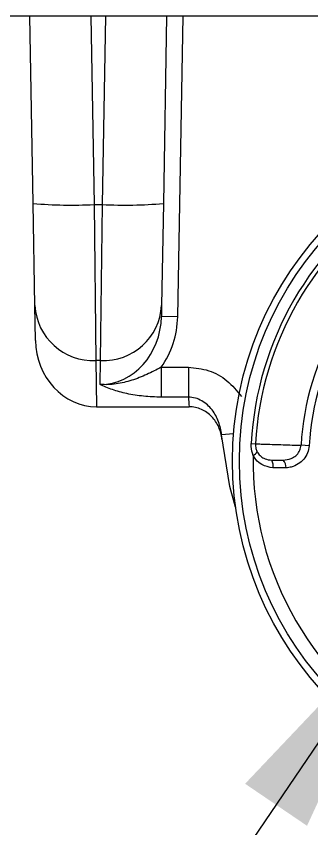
# Model space of a CAD drawing. Header units: millimetres. Extents: x 12 to 854, y 4 to 555.
# Drawn here: x 192.39 to 197, y 255.67 to 268.36 of the extents above; entities that cross this region are included whole.
import ezdxf

# ---------------------------------------------------------------- set-up
doc = ezdxf.new("R2010")
doc.units = ezdxf.units.MM
doc.linetypes.add('CENTER', pattern=[10.16, 6.35, -1.27, 1.27, -1.27])
doc.layers.add('DEFAULT_1', color=7, linetype='CENTER')
doc.dimstyles.new('SLDDIMSTYLE1', dxfattribs={"dimtxt": 0.18, "dimasz": 3.556, "dimexe": 0, "dimexo": 0.0625, "dimgap": 0, "dimtad": 0, "dimtih": 1, "dimtoh": 1, "dimdec": 0, "dimrnd": 1e-09, "dimzin": 0, "dimdsep": 46, "dimtxsty": 'Standard', "dimsah": 1, "dimcen": 0.09, "dimadec": 0, "dimazin": 0, "dimtfac": 3.556, "dimtdec": 0, "dimtofl": 0, "dimtmove": 0, "dimatfit": 3, "dimfxl": 1, "dimfrac": 2, "dimtolj": 1, "dimtzin": 0, "dimarcsym": 0})

msp = doc.modelspace()

# ---------------------------------------------------------------- linework, layer by layer
at = {"color": 7, "linetype": 'Continuous', "lineweight": 25}
for p, q in [((222.762, 268.355), (179.387, 268.355)), ((192.649, 265.433), (192.598, 268.355)), ((193.55, 268.355), (193.601, 265.417)), ((193.732, 265.417), (193.783, 268.355)), ((194.735, 268.355), (194.684, 265.433)), ((194.989, 268.355), (194.907, 263.662)), ((192.676, 263.84), (192.649, 265.433)), ((193.601, 265.417), (193.732, 265.417)), ((193.601, 265.417), (193.629, 262.98)), ((193.704, 262.98), (193.732, 265.417)), ((194.684, 265.433), (194.656, 263.84)), ((192.686, 263.293), (192.676, 263.84)), ((194.656, 263.84), (194.653, 263.667)), ((194.907, 263.662), (194.653, 263.667)), ((193.704, 262.98), (193.629, 262.98)), ((193.629, 262.98), (193.641, 262.259)), ((193.697, 262.607), (193.704, 262.98)), ((194.65, 262.877), (194.65, 262.41)), ((194.65, 262.877), (195.074, 262.877)), ((195.074, 262.877), (195.074, 262.41)), ((195.074, 262.41), (194.65, 262.41)), ((193.641, 262.259), (195.085, 262.259)), ((196.056, 261.684), (196.122, 261.68)), ((196.961, 261.649), (196.834, 261.657)), ((196.377, 261.423), (196.558, 261.423)), ((196.602, 261.303), (196.396, 261.303))]:
    msp.add_line(p, q, dxfattribs=at)
at = {"color": 8, "linetype": 'Continuous', "lineweight": 25}
msp.add_line((195.78, 261.835), (195.592, 261.818), dxfattribs=at)
at = {"color": 7, "linetype": 'Continuous', "lineweight": 25, "flags": 128}
msp.add_lwpolyline([(195.812, 260.692), (195.724, 261.013), (195.592, 261.818)], dxfattribs=at)
at = {"color": 7, "linetype": 'Continuous', "lineweight": 25}
for radius in [5.312, 5.204]:
    msp.add_circle((201.075, 261.413), radius, dxfattribs=at)
for centre, radius, start, end in [((201.075, 261.413), 5.026, 123.0934, 176.9066), ((201.075, 261.413), 4.959, 123.0934, 176.9066), ((193.244, 272.255), 6.848, 265.0122, 272.9884), ((194.089, 272.255), 6.848, 267.0116, 274.9878), ((201.075, 261.413), 4.248, 123.2927, 176.7073), ((201.075, 261.413), 4.121, 123.2927, 176.7073), ((193.59, 263.894), 0.916, 183.4197, 272.4043), ((193.742, 263.894), 0.916, 267.5957, 356.5803), ((201.075, 262.769), 6.011, 183.4309, 184.8663), ((201.075, 261.413), 4.99, 179.0215, 240.9785), ((196.013, 261.648), 0.166, 295.4835, 325.8971), ((196.236, 261.339), 0.164, 347.2124, 30.82), ((196.404, 261.298), 0.198, 1.3949, 39.2838)]:
    msp.add_arc(centre, radius, start, end, dxfattribs=at)
for centre, major_axis, ratio, start_param, end_param in [((193.701, 263.684), (0.019, 1.077), 0.884466, 3.157658, 4.712389), ((193.701, 263.684), (-0.023, -1.311), 0.920483, 0.924224, 1.570796), ((193.638, 263.31), (-0.017, 1.05), 0.906839, 1.572137, 3.126868)]:
    msp.add_ellipse(centre, major_axis=major_axis, ratio=ratio, start_param=start_param, end_param=end_param, dxfattribs=at)
for points, knots in [([(194.65, 262.877), (194.576, 262.835), (194.5, 262.797), (194.347, 262.728), (194.269, 262.697), (194.11, 262.646), (194.029, 262.627), (193.865, 262.603), (193.78, 262.6), (193.697, 262.607)], [0, 0, 0, 0, 0.25, 0.25, 0.5, 0.5, 0.75, 0.75, 1, 1, 1, 1]), ([(194.65, 262.41), (194.556, 262.41), (194.464, 262.414), (194.284, 262.433), (194.196, 262.446), (194.033, 262.481), (193.956, 262.502), (193.852, 262.538), (193.818, 262.551), (193.755, 262.578), (193.725, 262.592), (193.697, 262.607)], [0, 0, 0, 0, 0.25, 0.25, 0.5, 0.5, 0.75, 0.75, 0.875, 0.875, 1, 1, 1, 1]), ([(195.592, 261.818), (195.586, 261.888), (195.571, 261.958), (195.522, 262.09), (195.488, 262.153), (195.401, 262.265), (195.347, 262.315), (195.221, 262.387), (195.149, 262.409), (195.074, 262.41)], [0, 0, 0, 0, 0.25, 0.25, 0.5, 0.5, 0.75, 0.75, 1, 1, 1, 1]), ([(195.599, 261.751), (195.592, 261.817), (195.575, 261.881), (195.521, 262.002), (195.484, 262.057), (195.392, 262.152), (195.338, 262.191), (195.216, 262.245), (195.152, 262.259), (195.085, 262.259)], [0, 0, 0, 0, 0.25, 0.25, 0.5, 0.5, 0.75, 0.75, 1, 1, 1, 1]), ([(196.085, 261.498), (196.071, 261.544), (196.054, 261.605), (196.056, 261.668), (196.056, 261.684)], [0, 0, 0, 0, 0.752088, 1, 1, 1, 1]), ([(196.122, 261.68), (196.123, 261.655), (196.125, 261.611), (196.143, 261.572), (196.151, 261.555)], [0, 0, 0, 0, 0.567652, 1, 1, 1, 1]), ([(196.122, 261.68), (196.125, 261.68), (196.136, 261.68), (196.184, 261.678), (196.283, 261.675), (196.412, 261.671), (196.555, 261.666), (196.697, 261.661), (196.787, 261.658), (196.828, 261.657), (196.834, 261.657)], [0, 0, 0, 0, 0.062589, 0.214629, 0.366687, 0.51878, 0.670909, 0.82306, 0.975209, 1, 1, 1, 1]), ([(196.558, 261.423), (196.599, 261.429), (196.669, 261.439), (196.756, 261.491), (196.81, 261.557), (196.83, 261.617), (196.833, 261.65), (196.834, 261.657)], [0, 0, 0, 0, 0.318628, 0.535708, 0.753949, 0.95248, 1, 1, 1, 1]), ([(196.961, 261.649), (196.955, 261.611), (196.943, 261.535), (196.881, 261.435), (196.792, 261.359), (196.695, 261.317), (196.629, 261.307), (196.602, 261.303)], [0, 0, 0, 0, 0.205574, 0.410977, 0.620907, 0.8471763, 1, 1, 1, 1]), ([(196.396, 261.303), (196.336, 261.315), (196.237, 261.336), (196.135, 261.418), (196.099, 261.476), (196.085, 261.498)], [0, 0, 0, 0, 0.4824227, 0.7980848, 1, 1, 1, 1]), ([(196.151, 261.555), (196.154, 261.55), (196.169, 261.523), (196.207, 261.481), (196.281, 261.438), (196.341, 261.429), (196.377, 261.423)], [0, 0, 0, 0, 0.062362, 0.319774, 0.595585, 1, 1, 1, 1])]:
    msp.add_open_spline(points, degree=3, knots=knots, dxfattribs=at)
at = {"color": 8, "linetype": 'Continuous', "lineweight": 25}
msp.add_open_spline([(195.074, 262.877), (195.182, 262.866), (195.398, 262.843), (195.693, 262.677), (195.832, 262.506), (195.902, 262.42)], degree=3, knots=[0, 0, 0, 0, 0.329996, 0.659506, 1, 1, 1, 1], dxfattribs=at)

# ---------------------------------------------------------------- leaders
at = {"layer": 'DEFAULT_1'}
msp.add_leader([(198.441, 258.987), (168.518, 214.891)], dimstyle='SLDDIMSTYLE1', dxfattribs=at)

doc.saveas('drawing.dxf')
